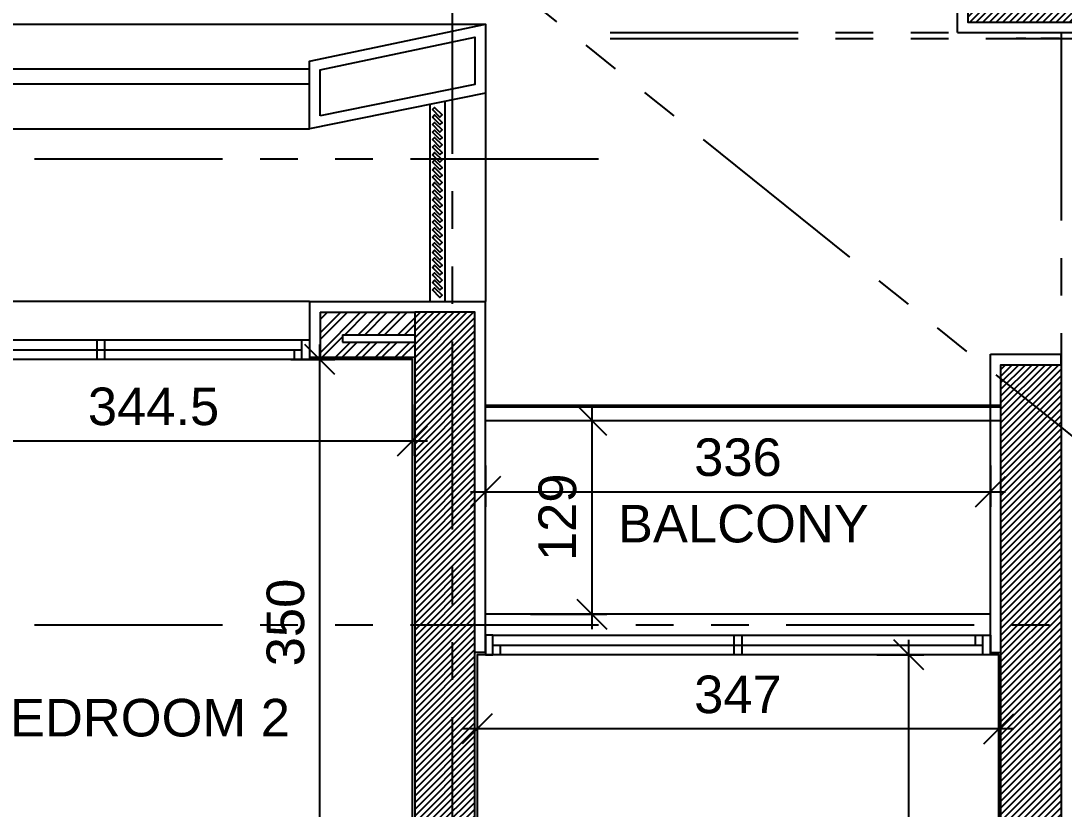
# Model space of a CAD drawing. Extents: x 83 to 143.2, y -2.6 to 70.8.
# Drawn here: x 112.06 to 119, y 17.37 to 22.62 of the extents above; entities that cross this region are included whole.
import ezdxf
from ezdxf.enums import TextEntityAlignment as Align

# ---------------------------------------------------------------- set-up
doc = ezdxf.new("R2010")
doc.units = 0
doc.header["$MEASUREMENT"] = 0
doc.header["$PDMODE"] = 3
doc.header["$PDSIZE"] = 0.3
for name, pattern in [('AXIS_100$0$A-AXIS$0$PHANTOM', [2.5, 1.25, -0.25, 0.25, -0.25, 0.25, -0.25]), ('S-7TH$0$HIDDEN2', [0.1875, 0.125, -0.0625]), ('S-8TH$0$HIDDEN2', [0.1875, 0.125, -0.0625])]:
    doc.linetypes.add(name, pattern=pattern)
doc.layers.get('0').update_dxf_attribs({"linetype": 'CONTINUOUS'})
doc.layers.get('DEFPOINTS').update_dxf_attribs({"linetype": 'CONTINUOUS'})
for name, color, linetype in [('A-ALU', 9, 'CONTINUOUS'), ('A-BALUST', 1, 'CONTINUOUS'), ('A-claustra', 9, 'CONTINUOUS'), ('a-dim', 3, 'CONTINUOUS'), ('A-HATCH-CONC', 8, 'CONTINUOUS'), ('A-HATCH-WALL', 8, 'CONTINUOUS'), ('A-NOMENCLATURE', 3, 'CONTINUOUS'), ('A-PLASTER', 8, 'CONTINUOUS'), ('A-PROJECTION', 9, 'CONTINUOUS'), ('a-revetement', 1, 'CONTINUOUS'), ('a-stru-fac', 200, 'CONTINUOUS'), ('A-WALL', 4, 'CONTINUOUS'), ('AXIS_100$0$A-AXIS-100', 10, 'AXIS_100$0$A-AXIS$0$PHANTOM'), ('S-7TH$0$a-joint', 15, 'S-7TH$0$HIDDEN2'), ('S-7TH$0$A-STR 7-8TH', 2, 'CONTINUOUS'), ('S-8TH$0$a-joint', 15, 'S-8TH$0$HIDDEN2'), ('S-8TH$0$A-STR 7-8TH', 2, 'CONTINUOUS')]:
    doc.layers.add(name, color=color, linetype=linetype)
doc.styles.add('A100-STEXT', font='ARIAL.TTF', dxfattribs={"height": 0.25})
doc.dimstyles.new('A100-DIM', dxfattribs={"dimtxt": 0.25, "dimasz": 0.2, "dimexe": 0.1, "dimexo": 0.3, "dimgap": 0.1, "dimtad": 1, "dimlfac": 100, "dimrnd": 0.5, "dimdsep": 46, "dimtxsty": 'A100-STEXT', "dimblk1": 'OBLIQUE', "dimblk2": 'OBLIQUE', "dimsah": 1, "dimcen": -0.05, "dimdle": 0.1, "dimclrd": 15, "dimclre": 15, "dimclrt": 256, "dimadec": 0, "dimazin": 0, "dimtfac": 0.28, "dimtix": 1, "dimtmove": 2, "dimatfit": 3, "dimldrblk": 'OBLIQUE', "dimfxl": 0, "dimtolj": 1, "dimarcsym": 0})
pattern_1 = [(45, (91.649424, -3e-10), (-0.022097087, 0.022097087), [])]

# ---------------------------------------------------------------- blocks, each defined once
blk = doc.blocks.new('A$C5D3262F0')
at = {"layer": 'A-ALU'}
for p, q in [((19.6184, 20.495), (22.2784, 20.495)), ((20.9159, 20.365), (20.9159, 20.495)), ((20.9659, 20.365), (20.9659, 20.495)), ((19.6184, 20.43), (22.2784, 20.43)), ((22.2284, 20.365), (22.2284, 20.43)), ((22.3284, 20.365), (19.5684, 20.365)), ((23.5484, 18.53), (26.8084, 18.53)), ((26.7584, 18.465), (26.7584, 18.53)), ((23.5484, 18.465), (26.8084, 18.465)), ((23.5984, 18.4), (23.5984, 18.465)), ((26.8584, 18.4), (23.4984, 18.4))]:
    blk.add_line(p, q, dxfattribs=at)
for points in [[(22.2784, 20.495), (22.3284, 20.495), (22.3284, 20.365), (22.2784, 20.365)], [(23.5484, 18.53), (23.4984, 18.53), (23.4984, 18.4), (23.5484, 18.4)], [(25.1534, 18.53), (25.2034, 18.53), (25.2034, 18.4), (25.1534, 18.4)], [(26.8084, 18.53), (26.8584, 18.53), (26.8584, 18.4), (26.8084, 18.4)]]:
    blk.add_lwpolyline(points, close=True, dxfattribs=at)
blk = doc.blocks.new('_OBLIQUE')
at = {"color": 0, "linetype": 'ByBlock'}
blk.add_line((-0.5, -0.5), (0.5, 0.5), dxfattribs=at)
blk = doc.blocks.new('*D169')
at = {"layer": 'a-dim', "color": 15, "lineweight": -2}
for p, q in [((111.2178, 20.065), (111.2178, 19.7236)), ((114.6628, 20.065), (114.6628, 19.7236)), ((111.1178, 19.8236), (114.7628, 19.8236))]:
    blk.add_line(p, q, dxfattribs=at)
at = {"layer": 'DEFPOINTS', "color": 0}
for p in [(111.2178, 20.365), (114.6628, 20.365), (114.6628, 19.8236)]:
    blk.add_point(p, dxfattribs=at)
at = {"layer": 'a-dim', "color": 15, "lineweight": -2, "xscale": 0.2, "yscale": 0.2, "zscale": 0.2, "rotation": 180}
blk.add_blockref('_OBLIQUE', (111.2178, 19.8236), dxfattribs=at)
at = {"layer": 'a-dim', "color": 15, "lineweight": -2, "xscale": 0.2, "yscale": 0.2, "zscale": 0.2}
blk.add_blockref('_OBLIQUE', (114.6628, 19.8236), dxfattribs=at)
at = {"layer": 'a-dim', "insert": (112.9403, 20.0514), "char_height": 0.25, "attachment_point": 5, "style": 'A100-STEXT'}
blk.add_mtext('\\A1;344.5', dxfattribs=at)
blk = doc.blocks.new('*D170')
at = {"layer": 'a-dim', "color": 15, "lineweight": -2}
for p, q in [((114.0468, 16.765), (114.0468, 20.465)), ((113.8528, 20.365), (114.1468, 20.365)), ((113.8528, 16.865), (114.1468, 16.865))]:
    blk.add_line(p, q, dxfattribs=at)
at = {"layer": 'DEFPOINTS', "color": 0}
for p in [(113.5528, 20.365), (114.0468, 20.365), (113.5528, 16.865)]:
    blk.add_point(p, dxfattribs=at)
at = {"layer": 'a-dim', "color": 15, "lineweight": -2, "xscale": 0.2, "yscale": 0.2, "zscale": 0.2}
for p, rotation in [((114.0468, 20.365), 90), ((114.0468, 16.865), 270)]:
    blk.add_blockref('_OBLIQUE', p, dxfattribs=dict(at, rotation=rotation))
at = {"layer": 'a-dim', "insert": (113.8191, 18.615), "char_height": 0.25, "attachment_point": 5, "rotation": 90, "style": 'A100-STEXT'}
blk.add_mtext('\\A1;350', dxfattribs=at)
blk = doc.blocks.new('*D175')
at = {"layer": 'a-dim', "color": 15, "lineweight": -2}
for p, q in [((117.9653, 14.815), (117.9653, 18.5)), ((117.7528, 18.4), (118.0653, 18.4)), ((117.7528, 14.915), (118.0653, 14.915))]:
    blk.add_line(p, q, dxfattribs=at)
at = {"layer": 'DEFPOINTS', "color": 0}
for p in [(117.4528, 18.4), (117.9653, 18.4), (117.4528, 14.915)]:
    blk.add_point(p, dxfattribs=at)
at = {"layer": 'a-dim', "color": 15, "lineweight": -2, "xscale": 0.2, "yscale": 0.2, "zscale": 0.2}
for p, rotation in [((117.9653, 18.4), 90), ((117.9653, 14.915), 270)]:
    blk.add_blockref('_OBLIQUE', p, dxfattribs=dict(at, rotation=rotation))
at = {"layer": 'a-dim', "insert": (117.7376, 16.6575), "char_height": 0.25, "attachment_point": 5, "rotation": 90, "style": 'A100-STEXT'}
blk.add_mtext('\\A1;348.5', dxfattribs=at)
blk = doc.blocks.new('*D176')
at = {"layer": 'a-dim', "color": 15, "lineweight": -2}
for p, q in [((115.0928, 18.1), (115.0928, 17.8074)), ((118.5628, 18.1), (118.5628, 17.8074)), ((118.6628, 17.9074), (114.9928, 17.9074))]:
    blk.add_line(p, q, dxfattribs=at)
at = {"layer": 'DEFPOINTS', "color": 0}
for p in [(115.0928, 18.4), (118.5628, 18.4), (115.0928, 17.9074)]:
    blk.add_point(p, dxfattribs=at)
at = {"layer": 'a-dim', "color": 15, "lineweight": -2, "xscale": 0.2, "yscale": 0.2, "zscale": 0.2}
for p, rotation in [((115.0928, 17.9074), 180.0000000003933), ((118.5628, 17.9074), 3.932854042432155e-10)]:
    blk.add_blockref('_OBLIQUE', p, dxfattribs=dict(at, rotation=rotation))
at = {"layer": 'a-dim', "insert": (116.8278, 18.1351), "char_height": 0.25, "attachment_point": 5, "style": 'A100-STEXT'}
blk.add_mtext('\\A1;347', dxfattribs=at)
blk = doc.blocks.new('*D177')
at = {"layer": 'a-dim', "color": 15, "lineweight": -2}
for p, q in [((115.1478, 19.66), (115.1478, 19.3855)), ((118.5078, 19.66), (118.5078, 19.3855)), ((115.0478, 19.4855), (118.6078, 19.4855))]:
    blk.add_line(p, q, dxfattribs=at)
at = {"layer": 'DEFPOINTS', "color": 0}
for p in [(115.1478, 19.96), (118.5078, 19.96), (118.5078, 19.4855)]:
    blk.add_point(p, dxfattribs=at)
at = {"layer": 'a-dim', "color": 15, "lineweight": -2, "xscale": 0.2, "yscale": 0.2, "zscale": 0.2, "rotation": 180}
blk.add_blockref('_OBLIQUE', (115.1478, 19.4855), dxfattribs=at)
at = {"layer": 'a-dim', "color": 15, "lineweight": -2, "xscale": 0.2, "yscale": 0.2, "zscale": 0.2}
blk.add_blockref('_OBLIQUE', (118.5078, 19.4855), dxfattribs=at)
at = {"layer": 'a-dim', "insert": (116.8278, 19.7132), "char_height": 0.25, "attachment_point": 5, "style": 'A100-STEXT'}
blk.add_mtext('\\A1;336', dxfattribs=at)
blk = doc.blocks.new('*D178')
at = {"layer": 'a-dim', "color": 15, "lineweight": -2}
for p, q in [((115.8555, 20.06), (115.8555, 18.57)), ((115.4478, 19.96), (115.9555, 19.96)), ((115.4478, 18.67), (115.9555, 18.67))]:
    blk.add_line(p, q, dxfattribs=at)
at = {"layer": 'DEFPOINTS', "color": 0}
for p in [(115.1478, 19.96), (115.1478, 18.67), (115.8555, 18.67)]:
    blk.add_point(p, dxfattribs=at)
at = {"layer": 'a-dim', "color": 15, "lineweight": -2, "xscale": 0.2, "yscale": 0.2, "zscale": 0.2}
for p, rotation in [((115.8555, 19.96), 90), ((115.8555, 18.67), 270)]:
    blk.add_blockref('_OBLIQUE', p, dxfattribs=dict(at, rotation=rotation))
at = {"layer": 'a-dim', "insert": (115.6279, 19.315), "char_height": 0.25, "attachment_point": 5, "rotation": 90, "style": 'A100-STEXT'}
blk.add_mtext('\\A1;129', dxfattribs=at)

msp = doc.modelspace()

# ---------------------------------------------------------------- hatches: boundary and pattern name
at = {"layer": 'A-HATCH-CONC', "ltscale": 4}
h = msp.add_hatch(dxfattribs=at)
h.set_pattern_fill('ANSI31', color=256, scale=0.25, style=0)
h.set_pattern_definition([(45, (91.649424, -3e-10), (-0.022097087, 0.022097087), [])])
h.paths.add_polyline_path([(133.48779, 22.94), (118.35779, 22.94), (118.35779, 22.61), (120.11779, 22.61), (120.11779, 22.54), (127.06779, 22.54), (133.48779, 22.54)])
h = msp.add_hatch(dxfattribs=at)
h.set_pattern_fill('ANSI31', color=256, scale=0.25, style=0)
h.set_pattern_definition(pattern_1)
h.paths.add_polyline_path([(115.07779, 20.68), (114.67779, 20.68), (114.67779, 20.15658), (115.07779, 20.15658)])
h = msp.add_hatch(dxfattribs=at)
h.set_pattern_fill('ANSI31', color=256, scale=0.25, style=0)
h.set_pattern_definition(pattern_1)
h.paths.add_polyline_path([(115.07779, 4.13187), (115.07779, 5.8), (114.77779, 5.8), (114.77779, 3.87), (116.97779, 3.57), (118.97779, 3.57), (118.97779, 20.33), (118.57779, 20.33), (118.57779, 3.87), (116.99815, 3.87)])
h = msp.add_hatch(dxfattribs=at)
h.set_pattern_fill('ANSI31', color=256, scale=0.25, style=0)
h.set_pattern_definition(pattern_1)
h.paths.add_polyline_path([(115.07779, 4.13187), (115.07779, 5.8), (114.77779, 5.8), (114.77779, 3.87), (116.97779, 3.57), (118.97779, 3.57), (118.97779, 20.33), (118.57779, 20.33), (118.57779, 3.87), (116.99815, 3.87)])
h = msp.add_hatch(dxfattribs=at)
h.set_pattern_fill('ANSI31', color=256, scale=0.25, style=0)
h.set_pattern_definition(pattern_1)
h.paths.add_polyline_path([(115.07779, 20.15658), (114.67779, 20.15658), (114.67779, 17.25), (115.07779, 17.25)])
at = {"layer": 'A-HATCH-WALL'}
h = msp.add_hatch(dxfattribs=at)
h.set_pattern_fill('ANSI32', color=256, scale=0.25, style=0)
h.set_pattern_definition([(45, (91.64942, -3e-10), (-0.06629126, 0.06629126), []), (45, (91.69362, -3e-10), (-0.06629126, 0.06629126), [])])
h.paths.add_polyline_path([(114.67779, 20.68), (114.04779, 20.68), (114.04779, 20.38), (114.67779, 20.38), (114.67779, 20.48), (114.19779, 20.48), (114.19779, 20.53), (114.67779, 20.53)])

# ---------------------------------------------------------------- linework, layer by layer
at = {"layer": 'A-ALU'}
for p, q in [((113.97779, 20.75), (111.21779, 20.75)), ((118.50779, 18.67), (115.14779, 18.67))]:
    msp.add_line(p, q, dxfattribs=at)
at = {"layer": 'A-BALUST'}
for p, q in [((107.49779, 22.3), (113.97779, 22.3)), ((107.49779, 22.2), (113.97779, 22.2)), ((114.87779, 22.08205), (114.87779, 20.75)), ((114.77779, 22.06182), (114.77779, 20.75)), ((115.14779, 20.06), (118.57779, 20.06)), ((115.14779, 19.96), (118.57779, 19.96))]:
    msp.add_line(p, q, dxfattribs=at)
at = {"layer": 'A-claustra'}
for points in [[(114.79597, 22.02768), (114.81012, 22.04182), (114.85961, 21.99232), (114.84547, 21.97818)], [(114.79597, 21.97768), (114.81012, 21.99182), (114.85961, 21.94232), (114.84547, 21.92818)], [(114.79597, 21.92768), (114.81012, 21.94182), (114.85961, 21.89232), (114.84547, 21.87818)], [(114.79597, 21.87768), (114.81012, 21.89182), (114.85961, 21.84232), (114.84547, 21.82818)], [(114.79597, 21.82768), (114.81012, 21.84182), (114.85961, 21.79232), (114.84547, 21.77818)], [(114.79597, 21.77768), (114.81012, 21.79182), (114.85961, 21.74232), (114.84547, 21.72818)], [(114.79597, 21.72768), (114.81012, 21.74182), (114.85961, 21.69232), (114.84547, 21.67818)], [(114.79597, 21.67768), (114.81012, 21.69182), (114.85961, 21.64232), (114.84547, 21.62818)], [(114.79597, 21.62768), (114.81012, 21.64182), (114.85961, 21.59232), (114.84547, 21.57818)], [(114.79597, 21.57768), (114.81012, 21.59182), (114.85961, 21.54232), (114.84547, 21.52818)], [(114.79597, 21.52768), (114.81012, 21.54182), (114.85961, 21.49232), (114.84547, 21.47818)], [(114.79597, 21.47768), (114.81012, 21.49182), (114.85961, 21.44232), (114.84547, 21.42818)], [(114.79597, 21.42768), (114.81012, 21.44182), (114.85961, 21.39232), (114.84547, 21.37818)], [(114.79597, 21.37768), (114.81012, 21.39182), (114.85961, 21.34232), (114.84547, 21.32818)], [(114.79597, 21.32768), (114.81012, 21.34182), (114.85961, 21.29232), (114.84547, 21.27818)], [(114.79597, 21.27768), (114.81012, 21.29182), (114.85961, 21.24232), (114.84547, 21.22818)], [(114.79597, 21.22768), (114.81012, 21.24182), (114.85961, 21.19232), (114.84547, 21.17818)], [(114.79597, 21.17768), (114.81012, 21.19182), (114.85961, 21.14232), (114.84547, 21.12818)], [(114.79597, 21.12768), (114.81012, 21.14182), (114.85961, 21.09232), (114.84547, 21.07818)], [(114.79597, 21.07768), (114.81012, 21.09182), (114.85961, 21.04232), (114.84547, 21.02818)], [(114.79597, 21.02768), (114.81012, 21.04182), (114.85961, 20.99232), (114.84547, 20.97818)], [(114.79597, 20.97768), (114.81012, 20.99182), (114.85961, 20.94232), (114.84547, 20.92818)], [(114.79597, 20.92768), (114.81012, 20.94182), (114.85961, 20.89232), (114.84547, 20.87818)], [(114.79597, 20.87768), (114.81012, 20.89182), (114.85961, 20.84232), (114.84547, 20.82818)], [(114.79597, 20.82768), (114.81012, 20.84182), (114.85961, 20.79232), (114.84547, 20.77818)]]:
    msp.add_lwpolyline(points, close=True, dxfattribs=at)
at = {"layer": 'A-PLASTER'}
for points in [[(112.17779, 16.265), (112.26279, 16.265), (112.26279, 16.865), (112.44279, 16.865), (112.44279, 16.265), (114.66279, 16.265), (114.66279, 20.365), (113.97779, 20.365)], [(115.14779, 18.415), (115.14779, 18.4), (115.09279, 18.4), (115.09279, 14.315), (115.17779, 14.315)], [(116.07779, 14.315), (116.16279, 14.315), (116.16279, 14.915), (116.34279, 14.915), (116.34279, 14.315), (118.56279, 14.315), (118.56279, 18.4), (118.50779, 18.4), (118.50779, 18.415)]]:
    msp.add_lwpolyline(points, dxfattribs=at)
at = {"layer": 'A-PROJECTION'}
for p, q in [((107.49779, 22.5962), (115.14779, 22.5962)), ((115.14779, 22.13667), (115.14779, 20.75)), ((107.49779, 21.9), (113.97779, 21.9)), ((115.14779, 20.05), (118.57779, 20.05))]:
    msp.add_line(p, q, dxfattribs=at)
at = {"layer": 'a-revetement'}
for p, q in [((118.28779, 22.54), (118.28779, 23.51)), ((118.28779, 22.54), (118.28779, 23.51)), ((118.28779, 22.54), (118.28779, 23.51)), ((118.28779, 22.54), (118.28779, 23.51)), ((118.28779, 22.54), (120.11779, 22.54)), ((113.97779, 20.75), (113.97779, 20.38)), ((113.97779, 20.75), (115.14779, 20.75)), ((115.14779, 18.415), (115.14779, 20.75)), ((113.97779, 20.38), (114.04779, 20.38)), ((118.50779, 20.4), (118.97779, 20.4)), ((118.50779, 18.415), (118.50779, 20.4)), ((118.50779, 20.4), (118.97779, 20.4)), ((118.97779, 20.33), (118.97779, 20.4)), ((118.97779, 20.33), (118.97779, 20.4)), ((115.14779, 18.415), (115.07779, 18.415)), ((118.50779, 18.415), (118.57779, 18.415))]:
    msp.add_line(p, q, dxfattribs=at)
msp.add_lwpolyline([(113.97779, 21.9), (113.97779, 22.34966), (115.14779, 22.5962), (115.14779, 22.13667)], close=True, dxfattribs=at)
at = {"layer": 'a-stru-fac'}
msp.add_lwpolyline([(114.04779, 21.98558), (114.04779, 22.29287), (115.07779, 22.50991), (115.07779, 22.19392)], close=True, dxfattribs=at)
at = {"layer": 'A-WALL'}
for p, q in [((114.04779, 20.68), (114.04779, 20.38)), ((114.04779, 20.68), (114.67779, 20.68)), ((114.19779, 20.53), (114.67779, 20.53)), ((114.19779, 20.53), (114.19779, 20.48)), ((114.19779, 20.48), (114.67779, 20.48)), ((114.04779, 20.38), (114.67779, 20.38))]:
    msp.add_line(p, q, dxfattribs=at)
at = {"layer": 'AXIS_100$0$A-AXIS-100'}
for p, q in [((119.51995, 19.47874), (83.73065, 48.26055)), ((114.92779, 32.98435), (114.92779, -1.8346)), ((118.97779, 25.04), (118.97779, -1.68758)), ((115.97779, 22.54), (136.75779, 22.54)), ((115.97779, 22.5), (136.75779, 22.5)), ((89.64942, 21.7), (115.97779, 21.7)), ((89.64942, 18.6), (136.85877, 18.6))]:
    msp.add_line(p, q, dxfattribs=at)
at = {"layer": 'S-7TH$0$a-joint'}
for p, q in [((118.67779, 22.54), (127.06779, 22.54)), ((127.06779, 22.5), (118.67779, 22.5))]:
    msp.add_line(p, q, dxfattribs=at)
at = {"layer": 'S-7TH$0$A-STR 7-8TH'}
msp.add_lwpolyline([(133.48779, 22.94), (118.35779, 22.94), (118.35779, 22.61), (120.11779, 22.61), (120.11779, 22.54), (133.48779, 22.54)], close=True, dxfattribs=at)
at = {"layer": 'S-8TH$0$a-joint'}
for p, q in [((118.67779, 22.54), (127.06779, 22.54)), ((127.06779, 22.5), (118.67779, 22.5))]:
    msp.add_line(p, q, dxfattribs=at)
at = {"layer": 'S-8TH$0$A-STR 7-8TH'}
for points in [[(133.48779, 22.94), (118.35779, 22.94), (118.35779, 22.61), (120.11779, 22.61), (120.11779, 22.54), (133.48779, 22.54)], [(114.67779, 17.25), (115.07779, 17.25), (115.07779, 20.68), (114.67779, 20.68)], [(118.97779, 3.57), (116.97779, 3.57), (114.77779, 3.87), (114.77779, 5.8), (115.07779, 5.8), (115.07779, 4.13187), (116.99815, 3.87), (118.57779, 3.87), (118.57779, 20.33), (118.97779, 20.33)]]:
    msp.add_lwpolyline(points, close=True, dxfattribs=at)

# ---------------------------------------------------------------- block references
at = {"layer": 'A-ALU'}
msp.add_blockref('A$C5D3262F0', (91.64942, 0), dxfattribs=at)

# ---------------------------------------------------------------- texts
at = {"layer": 'A-NOMENCLATURE', "style": 'A100-STEXT'}
for s, p in [('BALCONY', (116.864, 19.27297)), ('BEDROOM 2', (112.79984, 17.98191))]:
    msp.add_text(s, height=0.25, dxfattribs=at).set_placement(p, align=Align.MIDDLE)

# ---------------------------------------------------------------- dimensions: what is measured, and where the dimension line sits
at = {"layer": 'a-dim'}
for p1, p2, distance, picture, middle in [((113.55279, 16.865), (113.55279, 20.365), -0.494, '*D170', (113.81906, 18.615)), ((111.21779, 20.365), (114.66279, 20.365), -0.54135, '*D169', (112.94029, 20.05137)), ((115.14779, 19.96), (115.14779, 18.67), 0.70774, '*D178', (115.62789, 19.315)), ((115.14779, 19.96), (118.50779, 19.96), -0.47454, '*D177', (116.82779, 19.71318)), ((117.45279, 14.915), (117.45279, 18.4), -0.51251, '*D175', (117.73757, 16.6575)), ((118.56279, 18.4), (115.09279, 18.4), 0.49262, '*D176', (116.82779, 18.1351))]:
    dim = msp.add_aligned_dim(p1=p1, p2=p2, distance=distance, dimstyle='A100-DIM', dxfattribs=at)
    dim.commit()
    dim.dimension.update_dxf_attribs({"geometry": picture, "text_midpoint": middle})

doc.saveas('drawing.dxf')
